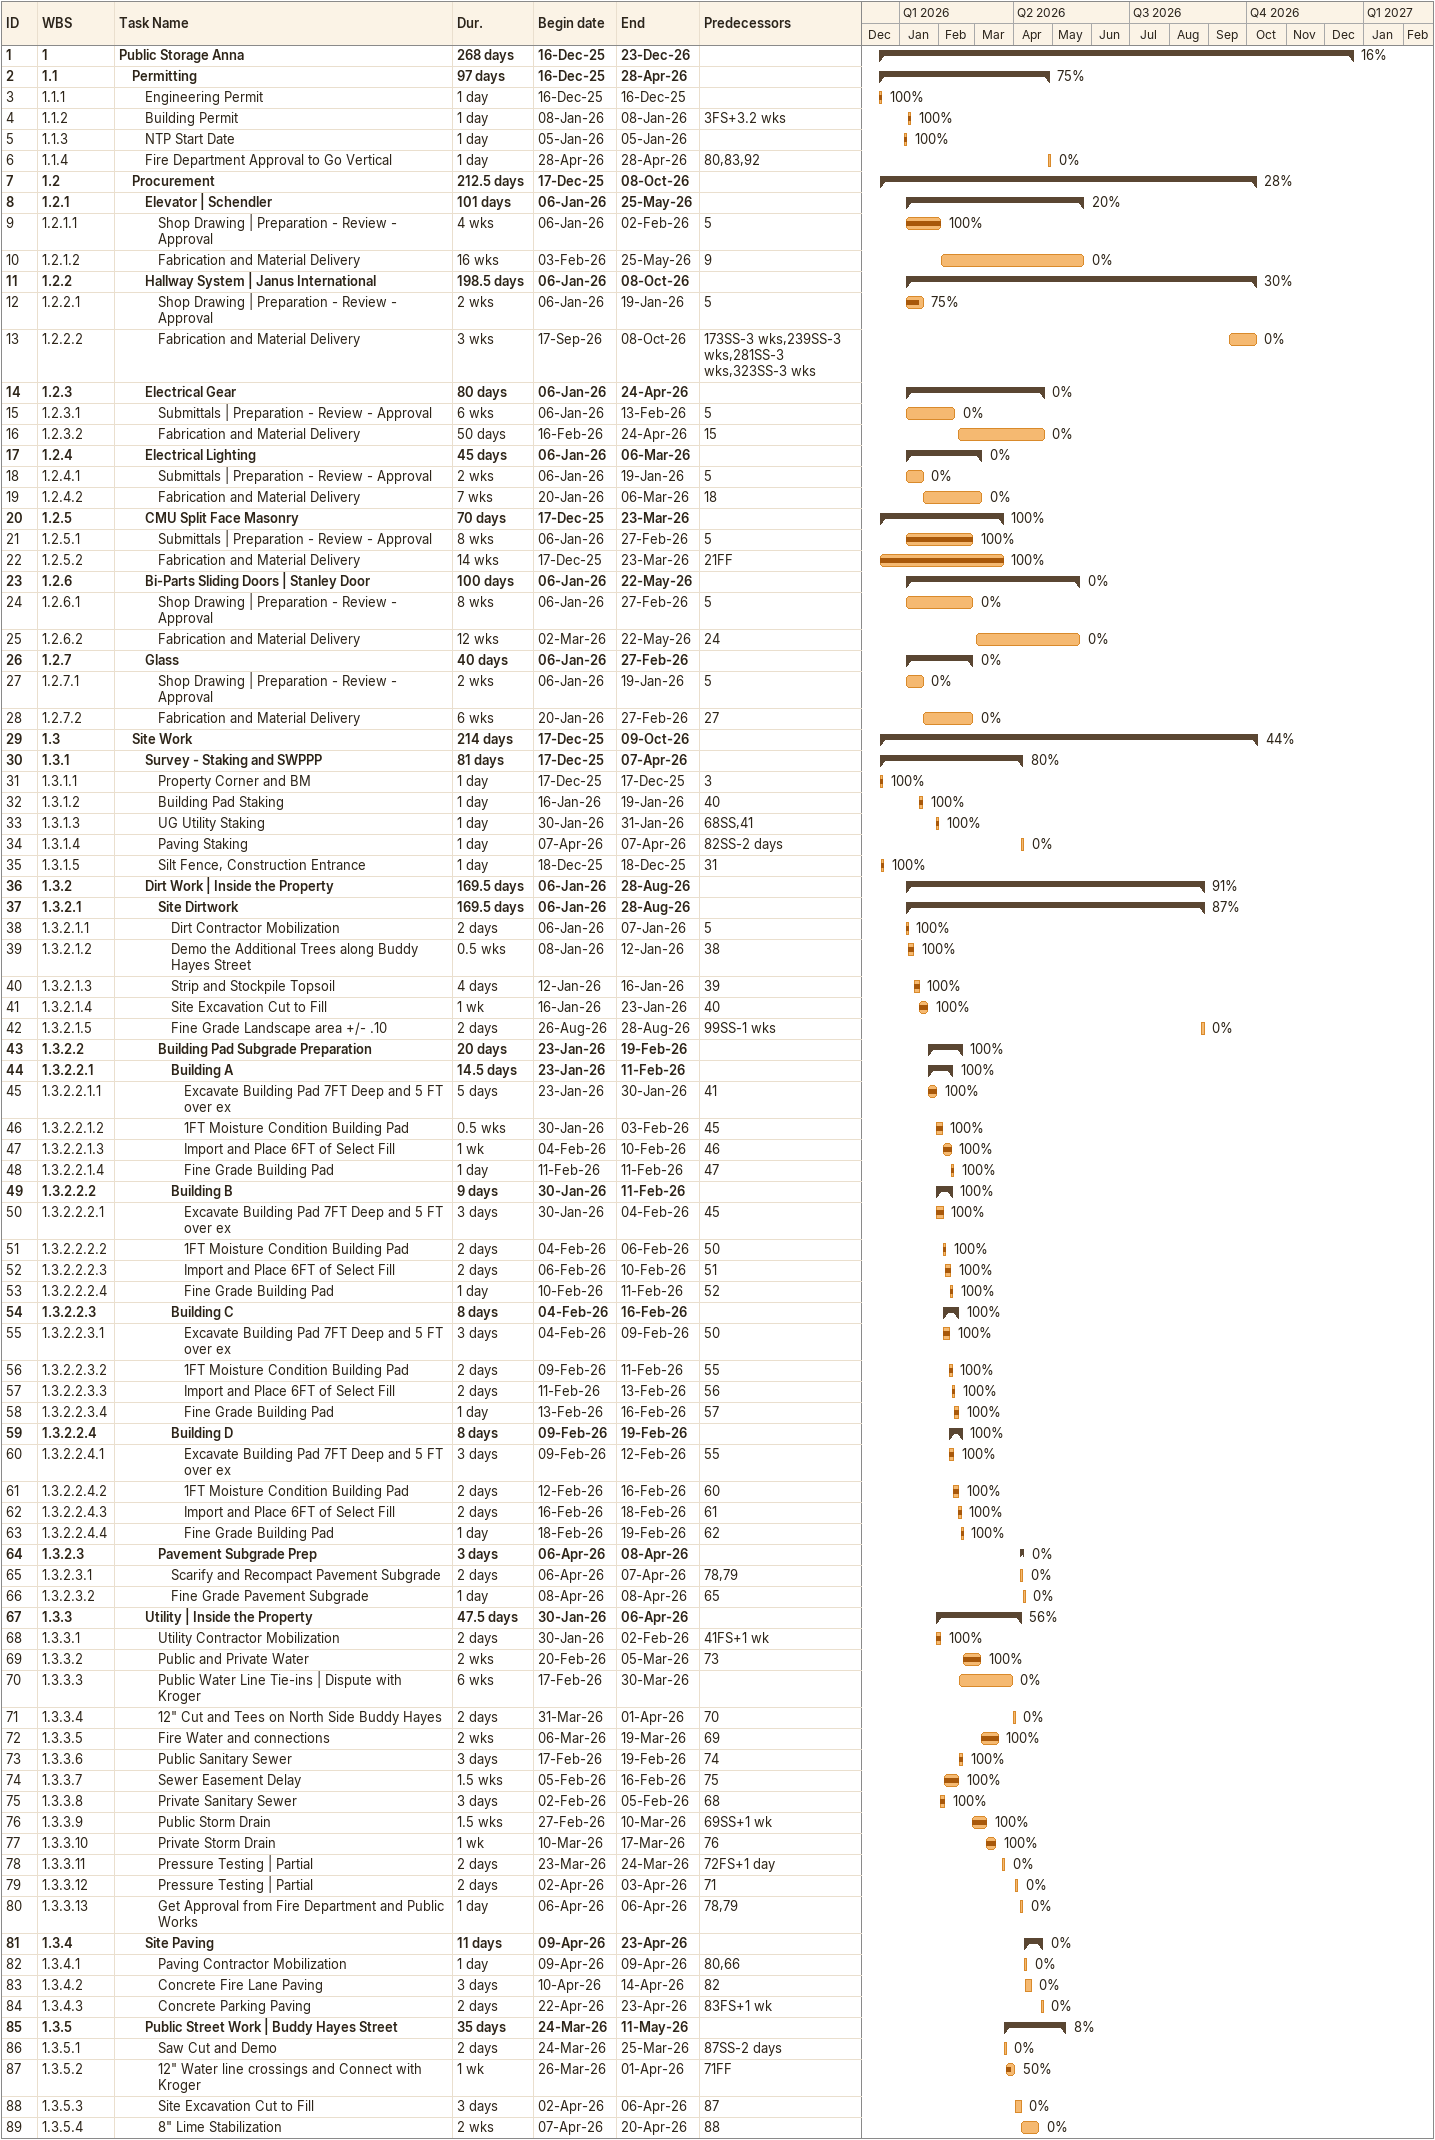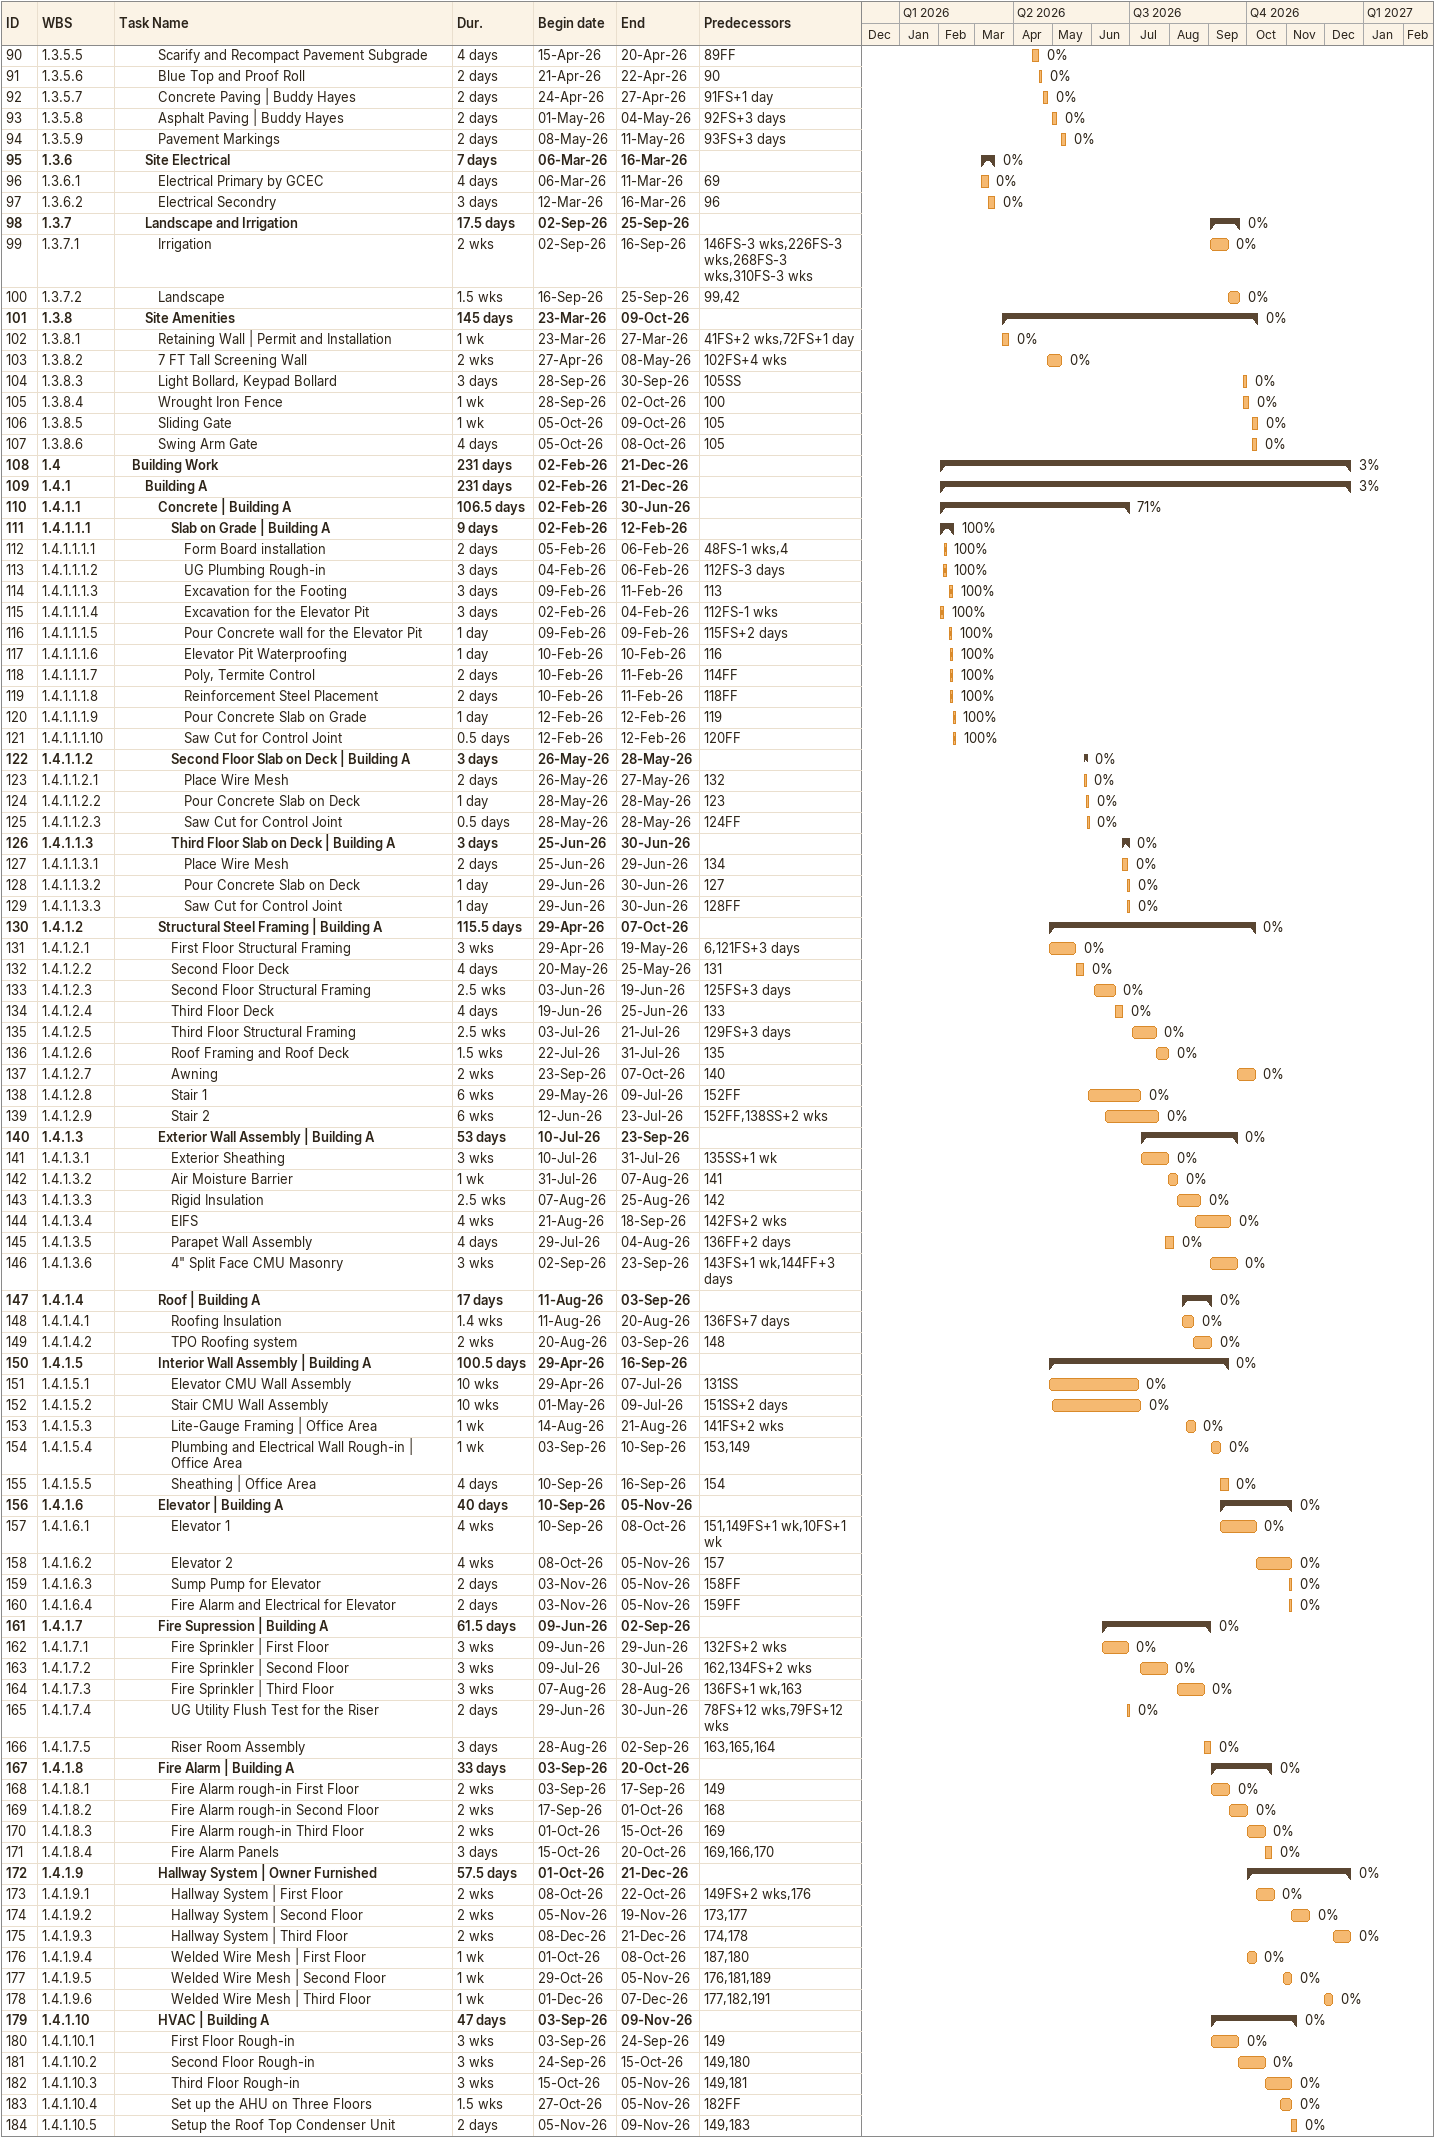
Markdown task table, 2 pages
| ID | WBS | Task | Duration | Start | Finish | Predecessors | % complete |
|---|---|---|---|---|---|---|---|
| 1 | 1 | **Public Storage Anna** | 268d | 2025-12-16 | 2026-12-23 |  | 16 |
| 2 | 1.1 | **Permitting** | 97d | 2025-12-16 | 2026-04-28 |  | 75 |
| 3 | 1.1.1 | Engineering Permit | 1d | 2025-12-16 | 2025-12-16 |  | 100 |
| 4 | 1.1.2 | Building Permit | 1d | 2026-01-08 | 2026-01-08 | 3FS+3.2w | 100 |
| 5 | 1.1.3 | NTP Start Date | 1d | 2026-01-05 | 2026-01-05 |  | 100 |
| 6 | 1.1.4 | Fire Department Approval to Go Vertical | 1d | 2026-04-28 | 2026-04-28 | 80, 83, 92 | 0 |
| 7 | 1.2 | **Procurement** | 212.5d | 2025-12-17 | 2026-10-08 |  | 28 |
| 8 | 1.2.1 | **Elevator \| Schendler** | 101d | 2026-01-06 | 2026-05-25 |  | 20 |
| 9 | 1.2.1.1 | Shop Drawing \| Preparation - Review - Approval | 4w | 2026-01-06 | 2026-02-02 | 5 | 100 |
| 10 | 1.2.1.2 | Fabrication and Material Delivery | 16w | 2026-02-03 | 2026-05-25 | 9 | 0 |
| 11 | 1.2.2 | **Hallway System \| Janus International** | 198.5d | 2026-01-06 | 2026-10-08 |  | 30 |
| 12 | 1.2.2.1 | Shop Drawing \| Preparation - Review - Approval | 2w | 2026-01-06 | 2026-01-19 | 5 | 75 |
| 13 | 1.2.2.2 | Fabrication and Material Delivery | 3w | 2026-09-17 | 2026-10-08 | 173SS-3w, 239SS-3w, 281SS-3w, 323SS-3w | 0 |
| 14 | 1.2.3 | **Electrical Gear** | 80d | 2026-01-06 | 2026-04-24 |  | 0 |
| 15 | 1.2.3.1 | Submittals \| Preparation - Review - Approval | 6w | 2026-01-06 | 2026-02-13 | 5 | 0 |
| 16 | 1.2.3.2 | Fabrication and Material Delivery | 50d | 2026-02-16 | 2026-04-24 | 15 | 0 |
| 17 | 1.2.4 | **Electrical Lighting** | 45d | 2026-01-06 | 2026-03-06 |  | 0 |
| 18 | 1.2.4.1 | Submittals \| Preparation - Review - Approval | 2w | 2026-01-06 | 2026-01-19 | 5 | 0 |
| 19 | 1.2.4.2 | Fabrication and Material Delivery | 7w | 2026-01-20 | 2026-03-06 | 18 | 0 |
| 20 | 1.2.5 | **CMU Split Face Masonry** | 70d | 2025-12-17 | 2026-03-23 |  | 100 |
| 21 | 1.2.5.1 | Submittals \| Preparation - Review - Approval | 8w | 2026-01-06 | 2026-02-27 | 5 | 100 |
| 22 | 1.2.5.2 | Fabrication and Material Delivery | 14w | 2025-12-17 | 2026-03-23 | 21FF | 100 |
| 23 | 1.2.6 | **Bi-Parts Sliding Doors \| Stanley Door** | 100d | 2026-01-06 | 2026-05-22 |  | 0 |
| 24 | 1.2.6.1 | Shop Drawing \| Preparation - Review - Approval | 8w | 2026-01-06 | 2026-02-27 | 5 | 0 |
| 25 | 1.2.6.2 | Fabrication and Material Delivery | 12w | 2026-03-02 | 2026-05-22 | 24 | 0 |
| 26 | 1.2.7 | **Glass** | 40d | 2026-01-06 | 2026-02-27 |  | 0 |
| 27 | 1.2.7.1 | Shop Drawing \| Preparation - Review - Approval | 2w | 2026-01-06 | 2026-01-19 | 5 | 0 |
| 28 | 1.2.7.2 | Fabrication and Material Delivery | 6w | 2026-01-20 | 2026-02-27 | 27 | 0 |
| 29 | 1.3 | **Site Work** | 214d | 2025-12-17 | 2026-10-09 |  | 44 |
| 30 | 1.3.1 | **Survey - Staking and SWPPP** | 81d | 2025-12-17 | 2026-04-07 |  | 80 |
| 31 | 1.3.1.1 | Property Corner and BM | 1d | 2025-12-17 | 2025-12-17 | 3 | 100 |
| 32 | 1.3.1.2 | Building Pad Staking | 1d | 2026-01-16 | 2026-01-19 | 40 | 100 |
| 33 | 1.3.1.3 | UG Utility Staking | 1d | 2026-01-30 | 2026-01-31 | 68SS, 41 | 100 |
| 34 | 1.3.1.4 | Paving Staking | 1d | 2026-04-07 | 2026-04-07 | 82SS-2d | 0 |
| 35 | 1.3.1.5 | Silt Fence, Construction Entrance | 1d | 2025-12-18 | 2025-12-18 | 31 | 100 |
| 36 | 1.3.2 | **Dirt Work \| Inside the Property** | 169.5d | 2026-01-06 | 2026-08-28 |  | 91 |
| 37 | 1.3.2.1 | **Site Dirtwork** | 169.5d | 2026-01-06 | 2026-08-28 |  | 87 |
| 38 | 1.3.2.1.1 | Dirt Contractor Mobilization | 2d | 2026-01-06 | 2026-01-07 | 5 | 100 |
| 39 | 1.3.2.1.2 | Demo the Additional Trees along Buddy Hayes Street | 0.5w | 2026-01-08 | 2026-01-12 | 38 | 100 |
| 40 | 1.3.2.1.3 | Strip and Stockpile Topsoil | 4d | 2026-01-12 | 2026-01-16 | 39 | 100 |
| 41 | 1.3.2.1.4 | Site Excavation Cut to Fill | 1w | 2026-01-16 | 2026-01-23 | 40 | 100 |
| 42 | 1.3.2.1.5 | Fine Grade Landscape area +/- .10 | 2d | 2026-08-26 | 2026-08-28 | 99SS-1w | 0 |
| 43 | 1.3.2.2 | **Building Pad Subgrade Preparation** | 20d | 2026-01-23 | 2026-02-19 |  | 100 |
| 44 | 1.3.2.2.1 | **Building A** | 14.5d | 2026-01-23 | 2026-02-11 |  | 100 |
| 45 | 1.3.2.2.1.1 | Excavate Building Pad 7FT Deep and 5 FT over ex | 5d | 2026-01-23 | 2026-01-30 | 41 | 100 |
| 46 | 1.3.2.2.1.2 | 1FT Moisture Condition Building Pad | 0.5w | 2026-01-30 | 2026-02-03 | 45 | 100 |
| 47 | 1.3.2.2.1.3 | Import and Place 6FT of Select Fill | 1w | 2026-02-04 | 2026-02-10 | 46 | 100 |
| 48 | 1.3.2.2.1.4 | Fine Grade Building Pad | 1d | 2026-02-11 | 2026-02-11 | 47 | 100 |
| 49 | 1.3.2.2.2 | **Building B** | 9d | 2026-01-30 | 2026-02-11 |  | 100 |
| 50 | 1.3.2.2.2.1 | Excavate Building Pad 7FT Deep and 5 FT over ex | 3d | 2026-01-30 | 2026-02-04 | 45 | 100 |
| 51 | 1.3.2.2.2.2 | 1FT Moisture Condition Building Pad | 2d | 2026-02-04 | 2026-02-06 | 50 | 100 |
| 52 | 1.3.2.2.2.3 | Import and Place 6FT of Select Fill | 2d | 2026-02-06 | 2026-02-10 | 51 | 100 |
| 53 | 1.3.2.2.2.4 | Fine Grade Building Pad | 1d | 2026-02-10 | 2026-02-11 | 52 | 100 |
| 54 | 1.3.2.2.3 | **Building C** | 8d | 2026-02-04 | 2026-02-16 |  | 100 |
| 55 | 1.3.2.2.3.1 | Excavate Building Pad 7FT Deep and 5 FT over ex | 3d | 2026-02-04 | 2026-02-09 | 50 | 100 |
| 56 | 1.3.2.2.3.2 | 1FT Moisture Condition Building Pad | 2d | 2026-02-09 | 2026-02-11 | 55 | 100 |
| 57 | 1.3.2.2.3.3 | Import and Place 6FT of Select Fill | 2d | 2026-02-11 | 2026-02-13 | 56 | 100 |
| 58 | 1.3.2.2.3.4 | Fine Grade Building Pad | 1d | 2026-02-13 | 2026-02-16 | 57 | 100 |
| 59 | 1.3.2.2.4 | **Building D** | 8d | 2026-02-09 | 2026-02-19 |  | 100 |
| 60 | 1.3.2.2.4.1 | Excavate Building Pad 7FT Deep and 5 FT over ex | 3d | 2026-02-09 | 2026-02-12 | 55 | 100 |
| 61 | 1.3.2.2.4.2 | 1FT Moisture Condition Building Pad | 2d | 2026-02-12 | 2026-02-16 | 60 | 100 |
| 62 | 1.3.2.2.4.3 | Import and Place 6FT of Select Fill | 2d | 2026-02-16 | 2026-02-18 | 61 | 100 |
| 63 | 1.3.2.2.4.4 | Fine Grade Building Pad | 1d | 2026-02-18 | 2026-02-19 | 62 | 100 |
| 64 | 1.3.2.3 | **Pavement Subgrade Prep** | 3d | 2026-04-06 | 2026-04-08 |  | 0 |
| 65 | 1.3.2.3.1 | Scarify and Recompact Pavement Subgrade | 2d | 2026-04-06 | 2026-04-07 | 78, 79 | 0 |
| 66 | 1.3.2.3.2 | Fine Grade Pavement Subgrade | 1d | 2026-04-08 | 2026-04-08 | 65 | 0 |
| 67 | 1.3.3 | **Utility \| Inside the Property** | 47.5d | 2026-01-30 | 2026-04-06 |  | 56 |
| 68 | 1.3.3.1 | Utility Contractor Mobilization | 2d | 2026-01-30 | 2026-02-02 | 41FS+1w | 100 |
| 69 | 1.3.3.2 | Public and Private Water | 2w | 2026-02-20 | 2026-03-05 | 73 | 100 |
| 70 | 1.3.3.3 | Public Water Line Tie-ins \| Dispute with Kroger | 6w | 2026-02-17 | 2026-03-30 |  | 0 |
| 71 | 1.3.3.4 | 12" Cut and Tees on North Side Buddy Hayes | 2d | 2026-03-31 | 2026-04-01 | 70 | 0 |
| 72 | 1.3.3.5 | Fire Water and connections | 2w | 2026-03-06 | 2026-03-19 | 69 | 100 |
| 73 | 1.3.3.6 | Public Sanitary Sewer | 3d | 2026-02-17 | 2026-02-19 | 74 | 100 |
| 74 | 1.3.3.7 | Sewer Easement Delay | 1.5w | 2026-02-05 | 2026-02-16 | 75 | 100 |
| 75 | 1.3.3.8 | Private Sanitary Sewer | 3d | 2026-02-02 | 2026-02-05 | 68 | 100 |
| 76 | 1.3.3.9 | Public Storm Drain | 1.5w | 2026-02-27 | 2026-03-10 | 69SS+1w | 100 |
| 77 | 1.3.3.10 | Private Storm Drain | 1w | 2026-03-10 | 2026-03-17 | 76 | 100 |
| 78 | 1.3.3.11 | Pressure Testing \| Partial | 2d | 2026-03-23 | 2026-03-24 | 72FS+1d | 0 |
| 79 | 1.3.3.12 | Pressure Testing \| Partial | 2d | 2026-04-02 | 2026-04-03 | 71 | 0 |
| 80 | 1.3.3.13 | Get Approval from Fire Department and Public Works | 1d | 2026-04-06 | 2026-04-06 | 78, 79 | 0 |
| 81 | 1.3.4 | **Site Paving** | 11d | 2026-04-09 | 2026-04-23 |  | 0 |
| 82 | 1.3.4.1 | Paving Contractor Mobilization | 1d | 2026-04-09 | 2026-04-09 | 80, 66 | 0 |
| 83 | 1.3.4.2 | Concrete Fire Lane Paving | 3d | 2026-04-10 | 2026-04-14 | 82 | 0 |
| 84 | 1.3.4.3 | Concrete Parking Paving | 2d | 2026-04-22 | 2026-04-23 | 83FS+1w | 0 |
| 85 | 1.3.5 | **Public Street Work \| Buddy Hayes Street** | 35d | 2026-03-24 | 2026-05-11 |  | 8 |
| 86 | 1.3.5.1 | Saw Cut and Demo | 2d | 2026-03-24 | 2026-03-25 | 87SS-2d | 0 |
| 87 | 1.3.5.2 | 12" Water line crossings and Connect with Kroger | 1w | 2026-03-26 | 2026-04-01 | 71FF | 50 |
| 88 | 1.3.5.3 | Site Excavation Cut to Fill | 3d | 2026-04-02 | 2026-04-06 | 87 | 0 |
| 89 | 1.3.5.4 | 8" Lime Stabilization | 2w | 2026-04-07 | 2026-04-20 | 88 | 0 |
| 90 | 1.3.5.5 | Scarify and Recompact Pavement Subgrade | 4d | 2026-04-15 | 2026-04-20 | 89FF | 0 |
| 91 | 1.3.5.6 | Blue Top and Proof Roll | 2d | 2026-04-21 | 2026-04-22 | 90 | 0 |
| 92 | 1.3.5.7 | Concrete Paving \| Buddy Hayes | 2d | 2026-04-24 | 2026-04-27 | 91FS+1d | 0 |
| 93 | 1.3.5.8 | Asphalt Paving \| Buddy Hayes | 2d | 2026-05-01 | 2026-05-04 | 92FS+3d | 0 |
| 94 | 1.3.5.9 | Pavement Markings | 2d | 2026-05-08 | 2026-05-11 | 93FS+3d | 0 |
| 95 | 1.3.6 | **Site Electrical** | 7d | 2026-03-06 | 2026-03-16 |  | 0 |
| 96 | 1.3.6.1 | Electrical Primary by GCEC | 4d | 2026-03-06 | 2026-03-11 | 69 | 0 |
| 97 | 1.3.6.2 | Electrical Secondry | 3d | 2026-03-12 | 2026-03-16 | 96 | 0 |
| 98 | 1.3.7 | **Landscape and Irrigation** | 17.5d | 2026-09-02 | 2026-09-25 |  | 0 |
| 99 | 1.3.7.1 | Irrigation | 2w | 2026-09-02 | 2026-09-16 | 146FS-3w, 226FS-3w, 268FS-3w, 310FS-3w | 0 |
| 100 | 1.3.7.2 | Landscape | 1.5w | 2026-09-16 | 2026-09-25 | 99, 42 | 0 |
| 101 | 1.3.8 | **Site Amenities** | 145d | 2026-03-23 | 2026-10-09 |  | 0 |
| 102 | 1.3.8.1 | Retaining Wall \| Permit and Installation | 1w | 2026-03-23 | 2026-03-27 | 41FS+2w, 72FS+1d | 0 |
| 103 | 1.3.8.2 | 7 FT Tall Screening Wall | 2w | 2026-04-27 | 2026-05-08 | 102FS+4w | 0 |
| 104 | 1.3.8.3 | Light Bollard, Keypad Bollard | 3d | 2026-09-28 | 2026-09-30 | 105SS | 0 |
| 105 | 1.3.8.4 | Wrought Iron Fence | 1w | 2026-09-28 | 2026-10-02 | 100 | 0 |
| 106 | 1.3.8.5 | Sliding Gate | 1w | 2026-10-05 | 2026-10-09 | 105 | 0 |
| 107 | 1.3.8.6 | Swing Arm Gate | 4d | 2026-10-05 | 2026-10-08 | 105 | 0 |
| 108 | 1.4 | **Building Work** | 231d | 2026-02-02 | 2026-12-21 |  | 3 |
| 109 | 1.4.1 | **Building A** | 231d | 2026-02-02 | 2026-12-21 |  | 3 |
| 110 | 1.4.1.1 | **Concrete \| Building A** | 106.5d | 2026-02-02 | 2026-06-30 |  | 71 |
| 111 | 1.4.1.1.1 | **Slab on Grade \| Building A** | 9d | 2026-02-02 | 2026-02-12 |  | 100 |
| 112 | 1.4.1.1.1.1 | Form Board installation | 2d | 2026-02-05 | 2026-02-06 | 48FS-1w, 4 | 100 |
| 113 | 1.4.1.1.1.2 | UG Plumbing Rough-in | 3d | 2026-02-04 | 2026-02-06 | 112FS-3d | 100 |
| 114 | 1.4.1.1.1.3 | Excavation for the Footing | 3d | 2026-02-09 | 2026-02-11 | 113 | 100 |
| 115 | 1.4.1.1.1.4 | Excavation for the Elevator Pit | 3d | 2026-02-02 | 2026-02-04 | 112FS-1w | 100 |
| 116 | 1.4.1.1.1.5 | Pour Concrete wall for the Elevator Pit | 1d | 2026-02-09 | 2026-02-09 | 115FS+2d | 100 |
| 117 | 1.4.1.1.1.6 | Elevator Pit Waterproofing | 1d | 2026-02-10 | 2026-02-10 | 116 | 100 |
| 118 | 1.4.1.1.1.7 | Poly, Termite Control | 2d | 2026-02-10 | 2026-02-11 | 114FF | 100 |
| 119 | 1.4.1.1.1.8 | Reinforcement Steel Placement | 2d | 2026-02-10 | 2026-02-11 | 118FF | 100 |
| 120 | 1.4.1.1.1.9 | Pour Concrete Slab on Grade | 1d | 2026-02-12 | 2026-02-12 | 119 | 100 |
| 121 | 1.4.1.1.1.10 | Saw Cut for Control Joint | 0.5d | 2026-02-12 | 2026-02-12 | 120FF | 100 |
| 122 | 1.4.1.1.2 | **Second Floor Slab on Deck \| Building A** | 3d | 2026-05-26 | 2026-05-28 |  | 0 |
| 123 | 1.4.1.1.2.1 | Place Wire Mesh | 2d | 2026-05-26 | 2026-05-27 | 132 | 0 |
| 124 | 1.4.1.1.2.2 | Pour Concrete Slab on Deck | 1d | 2026-05-28 | 2026-05-28 | 123 | 0 |
| 125 | 1.4.1.1.2.3 | Saw Cut for Control Joint | 0.5d | 2026-05-28 | 2026-05-28 | 124FF | 0 |
| 126 | 1.4.1.1.3 | **Third Floor Slab on Deck \| Building A** | 3d | 2026-06-25 | 2026-06-30 |  | 0 |
| 127 | 1.4.1.1.3.1 | Place Wire Mesh | 2d | 2026-06-25 | 2026-06-29 | 134 | 0 |
| 128 | 1.4.1.1.3.2 | Pour Concrete Slab on Deck | 1d | 2026-06-29 | 2026-06-30 | 127 | 0 |
| 129 | 1.4.1.1.3.3 | Saw Cut for Control Joint | 1d | 2026-06-29 | 2026-06-30 | 128FF | 0 |
| 130 | 1.4.1.2 | **Structural Steel Framing \| Building A** | 115.5d | 2026-04-29 | 2026-10-07 |  | 0 |
| 131 | 1.4.1.2.1 | First Floor Structural Framing | 3w | 2026-04-29 | 2026-05-19 | 6, 121FS+3d | 0 |
| 132 | 1.4.1.2.2 | Second Floor Deck | 4d | 2026-05-20 | 2026-05-25 | 131 | 0 |
| 133 | 1.4.1.2.3 | Second Floor Structural Framing | 2.5w | 2026-06-03 | 2026-06-19 | 125FS+3d | 0 |
| 134 | 1.4.1.2.4 | Third Floor Deck | 4d | 2026-06-19 | 2026-06-25 | 133 | 0 |
| 135 | 1.4.1.2.5 | Third Floor Structural Framing | 2.5w | 2026-07-03 | 2026-07-21 | 129FS+3d | 0 |
| 136 | 1.4.1.2.6 | Roof Framing and Roof Deck | 1.5w | 2026-07-22 | 2026-07-31 | 135 | 0 |
| 137 | 1.4.1.2.7 | Awning | 2w | 2026-09-23 | 2026-10-07 | 140 | 0 |
| 138 | 1.4.1.2.8 | Stair 1 | 6w | 2026-05-29 | 2026-07-09 | 152FF | 0 |
| 139 | 1.4.1.2.9 | Stair 2 | 6w | 2026-06-12 | 2026-07-23 | 152FF, 138SS+2w | 0 |
| 140 | 1.4.1.3 | **Exterior Wall Assembly \| Building A** | 53d | 2026-07-10 | 2026-09-23 |  | 0 |
| 141 | 1.4.1.3.1 | Exterior Sheathing | 3w | 2026-07-10 | 2026-07-31 | 135SS+1w | 0 |
| 142 | 1.4.1.3.2 | Air Moisture Barrier | 1w | 2026-07-31 | 2026-08-07 | 141 | 0 |
| 143 | 1.4.1.3.3 | Rigid Insulation | 2.5w | 2026-08-07 | 2026-08-25 | 142 | 0 |
| 144 | 1.4.1.3.4 | EIFS | 4w | 2026-08-21 | 2026-09-18 | 142FS+2w | 0 |
| 145 | 1.4.1.3.5 | Parapet Wall Assembly | 4d | 2026-07-29 | 2026-08-04 | 136FF+2d | 0 |
| 146 | 1.4.1.3.6 | 4" Split Face CMU Masonry | 3w | 2026-09-02 | 2026-09-23 | 143FS+1w, 144FF+3d | 0 |
| 147 | 1.4.1.4 | **Roof \| Building A** | 17d | 2026-08-11 | 2026-09-03 |  | 0 |
| 148 | 1.4.1.4.1 | Roofing Insulation | 1.4w | 2026-08-11 | 2026-08-20 | 136FS+7d | 0 |
| 149 | 1.4.1.4.2 | TPO Roofing system | 2w | 2026-08-20 | 2026-09-03 | 148 | 0 |
| 150 | 1.4.1.5 | **Interior Wall Assembly \| Building A** | 100.5d | 2026-04-29 | 2026-09-16 |  | 0 |
| 151 | 1.4.1.5.1 | Elevator CMU Wall Assembly | 10w | 2026-04-29 | 2026-07-07 | 131SS | 0 |
| 152 | 1.4.1.5.2 | Stair CMU Wall Assembly | 10w | 2026-05-01 | 2026-07-09 | 151SS+2d | 0 |
| 153 | 1.4.1.5.3 | Lite-Gauge Framing \| Office Area | 1w | 2026-08-14 | 2026-08-21 | 141FS+2w | 0 |
| 154 | 1.4.1.5.4 | Plumbing and Electrical Wall Rough-in \| Office Area | 1w | 2026-09-03 | 2026-09-10 | 153, 149 | 0 |
| 155 | 1.4.1.5.5 | Sheathing \| Office Area | 4d | 2026-09-10 | 2026-09-16 | 154 | 0 |
| 156 | 1.4.1.6 | **Elevator \| Building A** | 40d | 2026-09-10 | 2026-11-05 |  | 0 |
| 157 | 1.4.1.6.1 | Elevator 1 | 4w | 2026-09-10 | 2026-10-08 | 151, 149FS+1w, 10FS+1w | 0 |
| 158 | 1.4.1.6.2 | Elevator 2 | 4w | 2026-10-08 | 2026-11-05 | 157 | 0 |
| 159 | 1.4.1.6.3 | Sump Pump for Elevator | 2d | 2026-11-03 | 2026-11-05 | 158FF | 0 |
| 160 | 1.4.1.6.4 | Fire Alarm and Electrical for Elevator | 2d | 2026-11-03 | 2026-11-05 | 159FF | 0 |
| 161 | 1.4.1.7 | **Fire Supression \| Building A** | 61.5d | 2026-06-09 | 2026-09-02 |  | 0 |
| 162 | 1.4.1.7.1 | Fire Sprinkler \| First Floor | 3w | 2026-06-09 | 2026-06-29 | 132FS+2w | 0 |
| 163 | 1.4.1.7.2 | Fire Sprinkler \| Second Floor | 3w | 2026-07-09 | 2026-07-30 | 162, 134FS+2w | 0 |
| 164 | 1.4.1.7.3 | Fire Sprinkler \| Third Floor | 3w | 2026-08-07 | 2026-08-28 | 136FS+1w, 163 | 0 |
| 165 | 1.4.1.7.4 | UG Utility Flush Test for the Riser | 2d | 2026-06-29 | 2026-06-30 | 78FS+12w, 79FS+12w | 0 |
| 166 | 1.4.1.7.5 | Riser Room Assembly | 3d | 2026-08-28 | 2026-09-02 | 163, 165, 164 | 0 |
| 167 | 1.4.1.8 | **Fire Alarm \| Building A** | 33d | 2026-09-03 | 2026-10-20 |  | 0 |
| 168 | 1.4.1.8.1 | Fire Alarm rough-in First Floor | 2w | 2026-09-03 | 2026-09-17 | 149 | 0 |
| 169 | 1.4.1.8.2 | Fire Alarm rough-in Second Floor | 2w | 2026-09-17 | 2026-10-01 | 168 | 0 |
| 170 | 1.4.1.8.3 | Fire Alarm rough-in Third Floor | 2w | 2026-10-01 | 2026-10-15 | 169 | 0 |
| 171 | 1.4.1.8.4 | Fire Alarm Panels | 3d | 2026-10-15 | 2026-10-20 | 169, 166, 170 | 0 |
| 172 | 1.4.1.9 | **Hallway System \| Owner Furnished** | 57.5d | 2026-10-01 | 2026-12-21 |  | 0 |
| 173 | 1.4.1.9.1 | Hallway System \| First Floor | 2w | 2026-10-08 | 2026-10-22 | 149FS+2w, 176 | 0 |
| 174 | 1.4.1.9.2 | Hallway System \| Second Floor | 2w | 2026-11-05 | 2026-11-19 | 173, 177 | 0 |
| 175 | 1.4.1.9.3 | Hallway System \| Third Floor | 2w | 2026-12-08 | 2026-12-21 | 174, 178 | 0 |
| 176 | 1.4.1.9.4 | Welded Wire Mesh \| First Floor | 1w | 2026-10-01 | 2026-10-08 | 187, 180 | 0 |
| 177 | 1.4.1.9.5 | Welded Wire Mesh \| Second Floor | 1w | 2026-10-29 | 2026-11-05 | 176, 181, 189 | 0 |
| 178 | 1.4.1.9.6 | Welded Wire Mesh \| Third Floor | 1w | 2026-12-01 | 2026-12-07 | 177, 182, 191 | 0 |
| 179 | 1.4.1.10 | **HVAC \| Building A** | 47d | 2026-09-03 | 2026-11-09 |  | 0 |
| 180 | 1.4.1.10.1 | First Floor Rough-in | 3w | 2026-09-03 | 2026-09-24 | 149 | 0 |
| 181 | 1.4.1.10.2 | Second Floor Rough-in | 3w | 2026-09-24 | 2026-10-15 | 149, 180 | 0 |
| 182 | 1.4.1.10.3 | Third Floor Rough-in | 3w | 2026-10-15 | 2026-11-05 | 149, 181 | 0 |
| 183 | 1.4.1.10.4 | Set up the AHU on Three Floors | 1.5w | 2026-10-27 | 2026-11-05 | 182FF | 0 |
| 184 | 1.4.1.10.5 | Setup the Roof Top Condenser Unit | 2d | 2026-11-05 | 2026-11-09 | 149, 183 | 0 |
